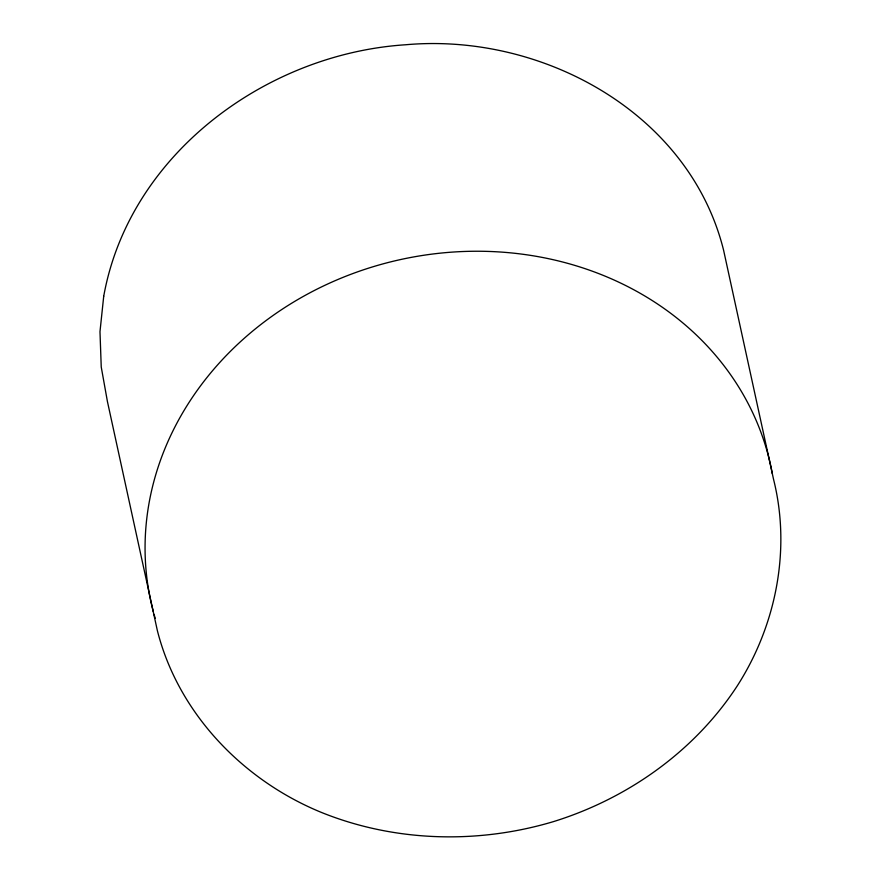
<?xml version="1.0" encoding="UTF-8"?>
<svg xmlns="http://www.w3.org/2000/svg" width="881" height="881" viewBox="0 0 881 881"><rect width="100%" height="100%" fill="white"/><g stroke="black" fill="none" stroke-linecap="round" stroke-linejoin="round"><path stroke-width="1.32" d="M155.177 618.242A317.281 280.4 -12.3 0 1 154.065 614.332M153.349 611.722A317.281 280.4 -12.3 0 1 399.324 259.829A317.281 280.4 -12.3 0 1 772.318 473.604M103.716 296.269L99.982 331.674L101.238 366.992L107.449 401.659L157.391 630.719C178.491 713.83 243.608 780.874 322.182 812.734C395.437 842.104 478.207 844.163 553.587 821.577C627.69 798.538 694.624 751.262 737.221 685.947C776.073 625.4 791.16 549.557 773.551 479.341L723.609 250.281C689.294 112.25 541.341 32.553 405.579 44.766C265.974 53.796 129.155 154.461 103.716 296.269"/></g></svg>
